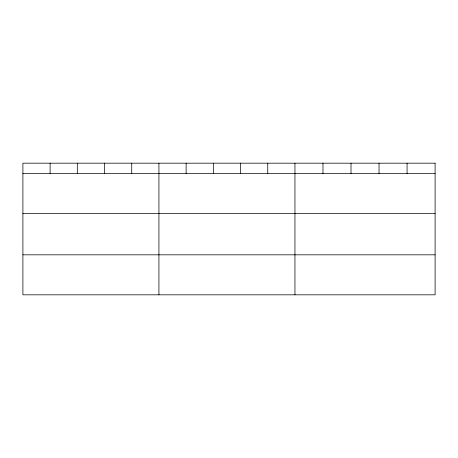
<?xml version="1.0" encoding="UTF-8"?>
<svg xmlns="http://www.w3.org/2000/svg" width="458" height="458" viewBox="0 0 458 458"><rect width="100%" height="100%" fill="white"/><g stroke="black" fill="none" stroke-linecap="round" stroke-linejoin="round"><path stroke-width="0.69" d="M22.9 173.605L435.1 173.605M22.9 213.605L435.1 213.605M22.9 254.82L435.1 254.82M407.07 163.18L407.07 173.605M379.041 163.18L379.041 173.605M351.011 163.18L351.011 173.605M322.982 163.18L322.982 173.605M294.952 163.18L294.952 294.82M267.747 163.18L267.747 173.605M240.542 163.18L240.542 173.605M213.336 163.18L213.336 173.605M186.131 163.18L186.131 173.605M158.926 163.18L158.926 294.82M131.721 163.18L131.721 173.605M104.516 163.18L104.516 173.605M77.31 163.18L77.31 173.605M50.105 163.18L50.105 173.605M435.1 163.18L22.9 163.18L22.9 294.82L435.1 294.82L435.1 163.18"/></g></svg>
